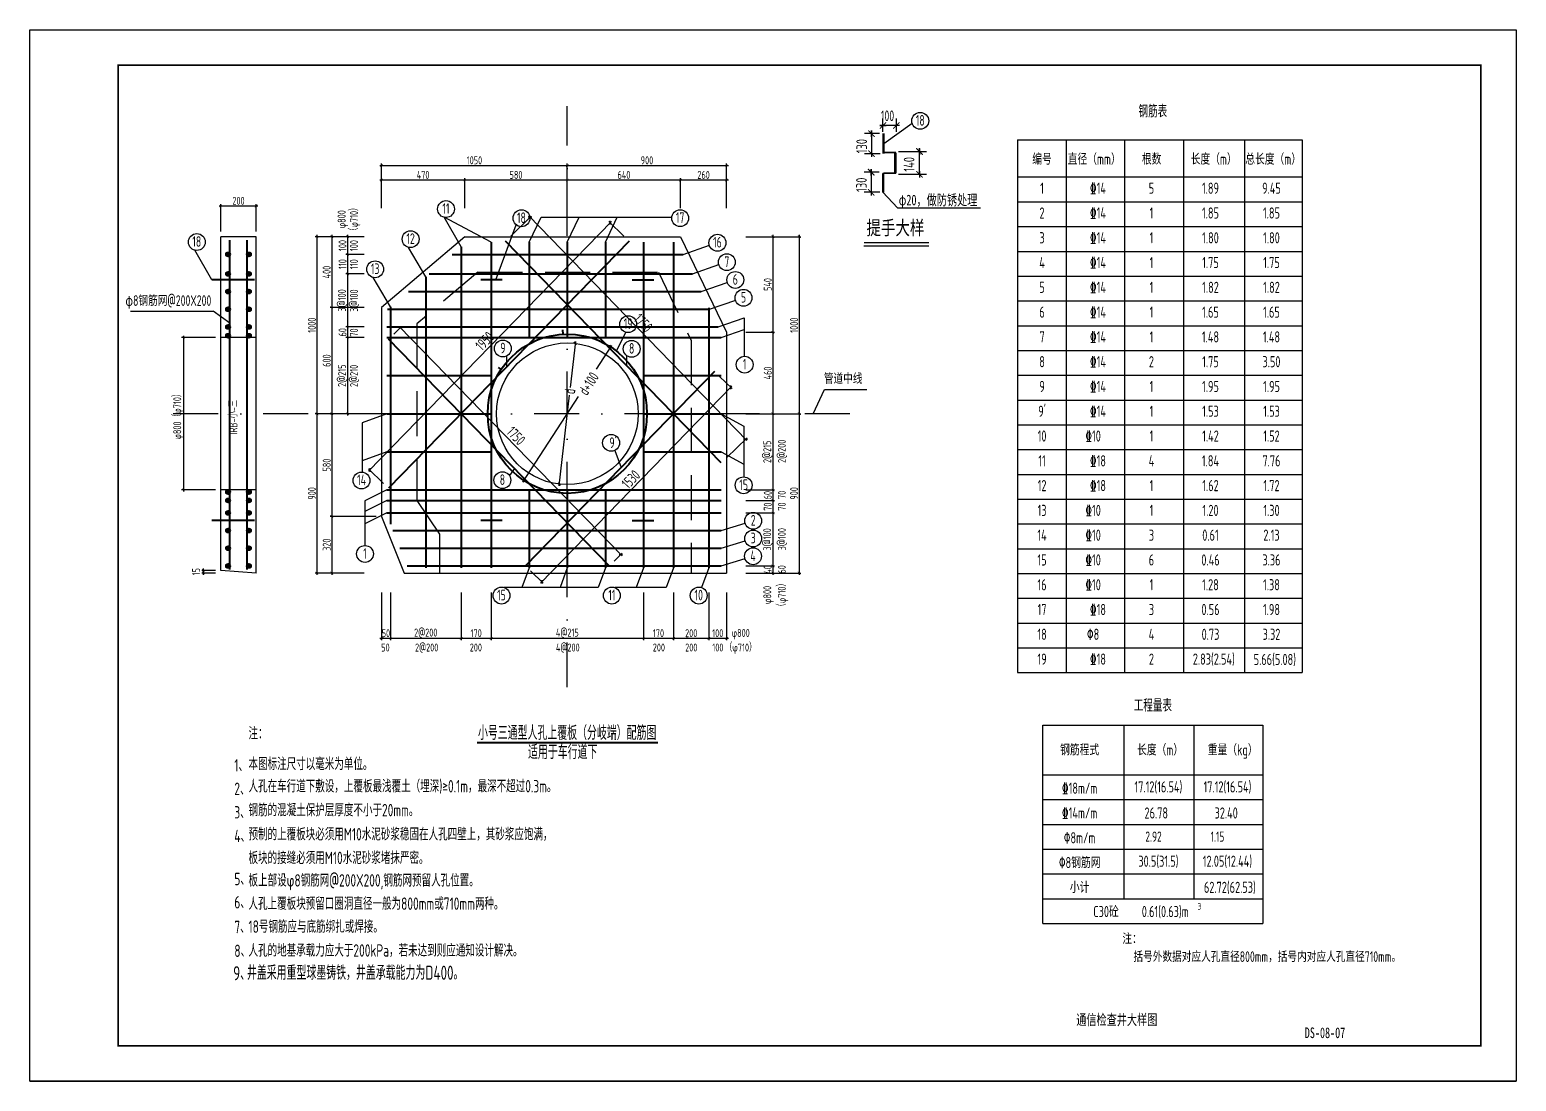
# Model space of a CAD drawing. Extents: x -62 to 831, y 1097 to 1691.
# Drawn here: x 410.6 to 830.6, y 1394 to 1691 of the extents above; entities that cross this region are included whole.
import ezdxf
from ezdxf.enums import TextEntityAlignment as Align

# ---------------------------------------------------------------- set-up
doc = ezdxf.new("R2010")
doc.units = 0
doc.linetypes.add('DASHDOT', pattern=[25.4, 12.7, -6.35, 0, -6.35])
doc.linetypes.add('DASHED', pattern=[19.05, 12.7, -6.35])
doc.layers.get('0').update_dxf_attribs({"linetype": 'CONTINUOUS'})
doc.layers.get('DEFPOINTS').update_dxf_attribs({"linetype": 'CONTINUOUS'})
for name, color, linetype in [('TK', 7, 'CONTINUOUS'), ('尺寸标注', 3, 'CONTINUOUS'), ('文字', 3, 'CONTINUOUS'), ('标注', 6, 'CONTINUOUS'), ('标注引线', 3, 'CONTINUOUS'), ('表格', 3, 'CONTINUOUS'), ('轮廓线', 1, 'CONTINUOUS')]:
    doc.layers.add(name, color=color, linetype=linetype)
doc.layers.add('钢筋', color=5, linetype='CONTINUOUS', lineweight=40)
doc.styles.add('HZTXT', font='仿宋_GB2312_0.ttf', dxfattribs={"width": 0.75, "height": 3})
doc.styles.add('JT-TK', font='simfang.ttf', dxfattribs={"width": 0.7, "height": 3})
doc.styles.get("Standard").update_dxf_attribs({"font": 'tssdeng.shx', "width": 0.7, "bigfont": 'tssdchn.shx'})
doc.dimstyles.get("Standard").update_dxf_attribs({"dimscale": 0, "dimtxt": 4.5, "dimasz": 1.5, "dimexe": 1, "dimexo": 3, "dimtad": 1, "dimdec": 4, "dimlfac": 10, "dimdsep": 46, "dimlunit": 6, "dimtxsty": 'HZTXT', "dimblk1": 'ARCHTICK', "dimblk2": 'ARCHTICK', "dimsah": 1, "dimcen": 2.5, "dimdle": 1, "dimadec": 0, "dimazin": 0, "dimtfac": 1, "dimtdec": 4, "dimtmove": 2, "dimatfit": 3, "dimldrblk": 'ARCHTICK', "dimfxl": 1, "dimtolj": 1, "dimtzin": 0, "dimarcsym": 0})

# ---------------------------------------------------------------- blocks, each defined once
blk = doc.blocks.new('_ARCHTICK')
at = {"color": 0, "linetype": 'ByBlock', "const_width": 0.15}
blk.add_lwpolyline([(-0.5, -0.5), (0.5, 0.5)], dxfattribs=at)
blk = doc.blocks.new('_Oblique')
at = {"color": 0, "linetype": 'ByBlock', "lineweight": -2}
blk.add_line((-0.5, -0.5), (0.5, 0.5), dxfattribs=at)
blk = doc.blocks.new('*D7')
at = {"layer": 'DEFPOINTS', "color": 0, "transparency": 16777216}
for p in [(545.04, 1631.28), (612.88, 1575.33), (605.98, 1568.62)]:
    blk.add_point(p, dxfattribs=at)
at = {"layer": '尺寸标注', "color": 0, "lineweight": -2, "transparency": 16777216}
for p, q in [((546.47, 1632.67), (552.3, 1638.34)), ((551.59, 1638.35), (613.23, 1574.97)), ((607.41, 1570.01), (613.24, 1575.68))]:
    blk.add_line(p, q, dxfattribs=at)
at = {"layer": '尺寸标注', "color": 0, "lineweight": -2, "transparency": 16777216, "xscale": 0.7, "yscale": 0.7, "zscale": 0.7}
for p, rotation in [((551.94, 1637.99), 134.2001715331972), ((612.88, 1575.33), 314.2001715331972)]:
    blk.add_blockref('_Oblique', p, dxfattribs=dict(at, rotation=rotation))
at = {"layer": '尺寸标注', "color": 0, "transparency": 16777216, "insert": (583.93, 1608.14), "char_height": 3, "attachment_point": 5, "rotation": 314.2002}
blk.add_mtext('\\A1;1750', dxfattribs=at)
blk = doc.blocks.new('*D8')
at = {"layer": 'DEFPOINTS', "color": 0, "transparency": 16777216}
for p in [(579.91, 1631.28), (506.67, 1566.59), (511.98, 1561.43)]:
    blk.add_point(p, dxfattribs=at)
at = {"layer": '尺寸标注', "color": 0, "lineweight": -2, "transparency": 16777216}
for p, q in [((574.95, 1636.8), (506.32, 1566.23)), ((578.48, 1632.67), (574.24, 1636.79)), ((510.55, 1562.82), (506.31, 1566.94))]:
    blk.add_line(p, q, dxfattribs=at)
at = {"layer": '尺寸标注', "color": 0, "lineweight": -2, "transparency": 16777216, "xscale": 0.7, "yscale": 0.7, "zscale": 0.7}
for p, rotation in [((574.6, 1636.44), 45.7998284668028), ((506.67, 1566.59), 225.7998284668028)]:
    blk.add_blockref('_Oblique', p, dxfattribs=dict(at, rotation=rotation))
at = {"layer": '尺寸标注', "color": 0, "transparency": 16777216, "insert": (539.11, 1603), "char_height": 3, "attachment_point": 5, "rotation": 45.7998}
blk.add_mtext('\\A1;1950', dxfattribs=at)
blk = doc.blocks.new('*D9')
at = {"layer": 'DEFPOINTS', "color": 0, "transparency": 16777216}
for p in [(511.98, 1603.57), (577.61, 1542.73), (574.29, 1539.5)]:
    blk.add_point(p, dxfattribs=at)
at = {"layer": '尺寸标注', "color": 0, "lineweight": -2, "transparency": 16777216}
for p, q in [((513.42, 1604.97), (515.66, 1607.15)), ((514.95, 1607.16), (577.96, 1542.37)), ((575.73, 1540.89), (577.97, 1543.07))]:
    blk.add_line(p, q, dxfattribs=at)
at = {"layer": '尺寸标注', "color": 0, "lineweight": -2, "transparency": 16777216, "xscale": 0.7, "yscale": 0.7, "zscale": 0.7}
for p, rotation in [((515.3, 1606.8), 134.2001715331971), ((577.61, 1542.73), 314.2001715331971)]:
    blk.add_blockref('_Oblique', p, dxfattribs=dict(at, rotation=rotation))
at = {"layer": '尺寸标注', "color": 0, "transparency": 16777216, "insert": (547.98, 1576.24), "char_height": 3, "attachment_point": 5, "rotation": 314.2002}
blk.add_mtext('\\A1;1750', dxfattribs=at)
blk = doc.blocks.new('*D10')
at = {"layer": 'DEFPOINTS', "color": 0, "transparency": 16777216}
for p in [(604.05, 1594.4), (608.65, 1589.93), (550.66, 1539.5)]:
    blk.add_point(p, dxfattribs=at)
at = {"layer": '尺寸标注', "color": 0, "lineweight": -2, "transparency": 16777216}
for p, q in [((605.49, 1593.01), (609.01, 1589.58)), ((554.91, 1534.67), (609, 1590.29)), ((552.09, 1538.1), (555.62, 1534.68))]:
    blk.add_line(p, q, dxfattribs=at)
at = {"layer": '尺寸标注', "color": 0, "lineweight": -2, "transparency": 16777216, "xscale": 0.7, "yscale": 0.7, "zscale": 0.7}
for p, rotation in [((608.65, 1589.93), 45.79982846680254), ((555.26, 1535.03), 225.7998284668025)]:
    blk.add_blockref('_Oblique', p, dxfattribs=dict(at, rotation=rotation))
at = {"layer": '尺寸标注', "color": 0, "transparency": 16777216, "insert": (580.43, 1563.96), "char_height": 3, "attachment_point": 5, "rotation": 45.7998}
blk.add_mtext('\\A1;1530', dxfattribs=at)
blk = doc.blocks.new('*D11')
at = {"layer": 'DEFPOINTS', "color": 0, "transparency": 16777216}
for p in [(564.72, 1602.37), (560.23, 1562.62)]:
    blk.add_point(p, dxfattribs=at)
at = {"layer": '尺寸标注', "color": 0, "lineweight": -2, "transparency": 16777216}
for p, q in [((564.77, 1602.87), (563.32, 1589.94)), ((565.03, 1601.99), (564.41, 1602.76)), ((560.18, 1562.13), (563.07, 1587.74)), ((560.54, 1562.24), (559.93, 1563.01))]:
    blk.add_line(p, q, dxfattribs=at)
at = {"layer": '尺寸标注', "color": 0, "transparency": 16777216, "insert": (563.19, 1588.84), "char_height": 3, "attachment_point": 5, "rotation": 83.5625}
blk.add_mtext('\\A1;d', dxfattribs=at)
blk = doc.blocks.new('*D13')
at = {"layer": 'DEFPOINTS', "color": 0, "transparency": 16777216}
for p in [(574.73, 1601.37), (550.23, 1563.63)]:
    blk.add_point(p, dxfattribs=at)
at = {"layer": '尺寸标注', "color": 0, "lineweight": -2, "transparency": 16777216}
for p, q in [((575, 1601.79), (570.67, 1595.12)), ((574.83, 1600.89), (574.62, 1601.85)), ((549.95, 1563.21), (565.63, 1587.36)), ((550.33, 1563.14), (550.12, 1564.11))]:
    blk.add_line(p, q, dxfattribs=at)
at = {"layer": '尺寸标注', "color": 0, "transparency": 16777216, "insert": (568.52, 1591), "char_height": 3, "attachment_point": 5, "rotation": 57.0089}
blk.add_mtext('\\A1;d+100', dxfattribs=at)
blk = doc.blocks.new('_DIMX')
blk.add_line((-150, 0), (150, 0))
at = {"const_width": 50}
blk.add_lwpolyline([(-150.36, -150.36), (150.36, 150.36)], dxfattribs=at)

msp = doc.modelspace()

# ---------------------------------------------------------------- hatches: boundary and pattern name
at = {"layer": '钢筋'}
h = msp.add_hatch(color=256, dxfattribs=at)
edge = h.paths.add_edge_path()
edge.add_arc((466.622, 1627.499), 0.563, 0, 360)
h = msp.add_hatch(color=256, dxfattribs=at)
edge = h.paths.add_edge_path()
edge.add_arc((472.519, 1627.499), 0.563, 0, 360)
h = msp.add_hatch(color=256, dxfattribs=at)
edge = h.paths.add_edge_path()
edge.add_arc((466.622, 1621.999), 0.563, 0, 360)
h = msp.add_hatch(color=256, dxfattribs=at)
edge = h.paths.add_edge_path()
edge.add_arc((472.519, 1621.999), 0.563, 0, 360)
h = msp.add_hatch(color=256, dxfattribs=at)
edge = h.paths.add_edge_path()
edge.add_arc((466.622, 1616.999), 0.563, 0, 360)
h = msp.add_hatch(color=256, dxfattribs=at)
edge = h.paths.add_edge_path()
edge.add_arc((472.519, 1616.999), 0.563, 0, 360)
h = msp.add_hatch(color=256, dxfattribs=at)
edge = h.paths.add_edge_path()
edge.add_arc((466.622, 1611.999), 0.563, 0, 360)
h = msp.add_hatch(color=256, dxfattribs=at)
edge = h.paths.add_edge_path()
edge.add_arc((472.519, 1611.999), 0.563, 0, 360)
h = msp.add_hatch(color=256, dxfattribs=at)
edge = h.paths.add_edge_path()
edge.add_arc((466.622, 1606.999), 0.563, 0, 360)
h = msp.add_hatch(color=256, dxfattribs=at)
edge = h.paths.add_edge_path()
edge.add_arc((466.622, 1604.539), 0.563, 0, 360)
h = msp.add_hatch(color=256, dxfattribs=at)
edge = h.paths.add_edge_path()
edge.add_arc((472.519, 1606.999), 0.563, 0, 360)
h = msp.add_hatch(color=256, dxfattribs=at)
edge = h.paths.add_edge_path()
edge.add_arc((472.519, 1604.539), 0.563, 0, 360)
h = msp.add_hatch(color=256, dxfattribs=at)
edge = h.paths.add_edge_path()
edge.add_arc((466.622, 1560.377), 0.563, 0, 360)
h = msp.add_hatch(color=256, dxfattribs=at)
edge = h.paths.add_edge_path()
edge.add_arc((466.622, 1557.999), 0.563, 0, 360)
h = msp.add_hatch(color=256, dxfattribs=at)
edge = h.paths.add_edge_path()
edge.add_arc((472.519, 1560.377), 0.563, 0, 360)
h = msp.add_hatch(color=256, dxfattribs=at)
edge = h.paths.add_edge_path()
edge.add_arc((472.519, 1557.999), 0.563, 0, 360)
h = msp.add_hatch(color=256, dxfattribs=at)
edge = h.paths.add_edge_path()
edge.add_arc((466.622, 1554.499), 0.563, 0, 360)
h = msp.add_hatch(color=256, dxfattribs=at)
edge = h.paths.add_edge_path()
edge.add_arc((472.519, 1554.499), 0.563, 0, 360)
h = msp.add_hatch(color=256, dxfattribs=at)
edge = h.paths.add_edge_path()
edge.add_arc((466.622, 1549.499), 0.563, 0, 360)
h = msp.add_hatch(color=256, dxfattribs=at)
edge = h.paths.add_edge_path()
edge.add_arc((472.519, 1549.499), 0.563, 0, 360)
h = msp.add_hatch(color=256, dxfattribs=at)
edge = h.paths.add_edge_path()
edge.add_arc((466.622, 1544.499), 0.563, 0, 360)
h = msp.add_hatch(color=256, dxfattribs=at)
edge = h.paths.add_edge_path()
edge.add_arc((472.519, 1544.499), 0.563, 0, 360)
h = msp.add_hatch(color=256, dxfattribs=at)
edge = h.paths.add_edge_path()
edge.add_arc((466.622, 1539.499), 0.563, 0, 360)
h = msp.add_hatch(color=256, dxfattribs=at)
edge = h.paths.add_edge_path()
edge.add_arc((472.519, 1539.499), 0.563, 0, 360)

# ---------------------------------------------------------------- linework, layer by layer
at = {"linetype": 'DASHDOT'}
for p, q in [((562.477, 1505.226), (562.477, 1669.366)), ((642.284, 1582.499), (449.862, 1582.499))]:
    msp.add_line(p, q, dxfattribs=at)
at = {"color": 0, "linetype": 'ByBlock'}
for p, q in [((454.003, 1604.499), (454.003, 1560.499)), ((463.071, 1603.999), (453.503, 1603.999)), ((463.071, 1560.999), (453.503, 1560.999))]:
    msp.add_line(p, q, dxfattribs=at)
at = {"layer": 'DEFPOINTS', "color": 0, "linetype": 'ByBlock'}
for p in [(464.571, 1603.999), (454.003, 1560.999), (464.571, 1560.999)]:
    msp.add_point(p, dxfattribs=at)
at = {"layer": 'TK', "linetype": 'Continuous'}
for p, q in [((410.585, 1690.953), (830.585, 1690.953)), ((410.585, 1393.953), (410.585, 1690.953)), ((830.585, 1690.953), (830.585, 1393.953)), ((830.585, 1393.953), (410.585, 1393.953)), ((410.585, 1393.953), (830.585, 1393.953))]:
    msp.add_line(p, q, dxfattribs=at)
at = {"layer": 'TK', "linetype": 'Continuous', "const_width": 0.5}
msp.add_lwpolyline([(435.585, 1403.953), (435.585, 1680.953), (820.585, 1680.953), (820.585, 1403.953), (435.585, 1403.953)], dxfattribs=at)
at = {"layer": '尺寸标注'}
for p, q in [((650.758, 1663.901), (652.558, 1663.901)), ((651.658, 1662.147), (651.658, 1665.901)), ((655.445, 1663.901), (651.658, 1663.901)), ((656.345, 1663.901), (654.545, 1663.901)), ((655.445, 1662.147), (655.445, 1665.901)), ((650.657, 1661.617), (646.392, 1661.617)), ((648.392, 1660.717), (648.392, 1662.517)), ((648.392, 1661.611), (648.392, 1655.951)), ((650.858, 1655.945), (646.392, 1655.945)), ((648.392, 1656.845), (648.392, 1655.045)), ((656.049, 1656.562), (663.965, 1656.562)), ((661.965, 1655.662), (661.965, 1657.462)), ((661.965, 1650.135), (661.965, 1656.556)), ((509.477, 1652.638), (562.977, 1652.638)), ((509.977, 1640.589), (509.977, 1653.138)), ((561.977, 1652.638), (607.977, 1652.638)), ((562.477, 1640.589), (562.477, 1653.138)), ((562.477, 1640.589), (562.477, 1653.138)), ((607.477, 1640.589), (607.477, 1653.138)), ((650.579, 1650.716), (646.315, 1650.716)), ((648.315, 1649.816), (648.315, 1651.616)), ((648.315, 1650.71), (648.315, 1645.05)), ((661.965, 1651.029), (661.965, 1649.229)), ((509.477, 1648.521), (533.977, 1648.521)), ((509.977, 1640.589), (509.977, 1649.021)), ((532.977, 1648.521), (562.977, 1648.521)), ((533.477, 1640.589), (533.477, 1649.021)), ((561.977, 1648.521), (594.977, 1648.521)), ((562.477, 1640.589), (562.477, 1649.021)), ((593.977, 1648.521), (607.977, 1648.521)), ((594.477, 1640.589), (594.477, 1649.021)), ((607.477, 1640.589), (607.477, 1649.021)), ((656.049, 1650.129), (663.965, 1650.129)), ((650.781, 1645.044), (646.315, 1645.044)), ((648.315, 1645.944), (648.315, 1644.144)), ((464.071, 1641.194), (475.071, 1641.194)), ((464.571, 1633.999), (464.571, 1641.694)), ((474.571, 1633.999), (474.571, 1641.694)), ((505.063, 1632.499), (491.248, 1632.499)), ((491.748, 1632.999), (491.748, 1581.999)), ((505.063, 1632.499), (495.428, 1632.499)), ((495.928, 1632.999), (495.928, 1611.999)), ((505.063, 1632.499), (499.897, 1632.499)), ((500.397, 1632.999), (500.397, 1626.999)), ((612.87, 1632.499), (621.045, 1632.499)), ((612.87, 1632.499), (628.474, 1632.499)), ((620.545, 1632.999), (620.545, 1604.999)), ((627.974, 1632.999), (627.974, 1581.999)), ((505.063, 1627.499), (499.897, 1627.499)), ((500.397, 1627.999), (500.397, 1621.499)), ((505.063, 1621.999), (499.897, 1621.999)), ((500.397, 1622.499), (500.397, 1606.499)), ((495.928, 1612.999), (495.928, 1581.999)), ((505.063, 1612.499), (495.428, 1612.499)), ((505.063, 1606.999), (499.897, 1606.999)), ((500.397, 1607.499), (500.397, 1603.499)), ((500.397, 1604.499), (500.397, 1581.999)), ((612.87, 1605.499), (621.045, 1605.499)), ((620.545, 1605.999), (620.545, 1581.999)), ((505.063, 1603.999), (499.897, 1603.999)), ((505.063, 1582.499), (491.248, 1582.499)), ((505.063, 1582.499), (491.248, 1582.499)), ((491.748, 1582.999), (491.748, 1536.999)), ((505.063, 1582.499), (495.428, 1582.499)), ((505.063, 1582.499), (495.428, 1582.499)), ((495.928, 1582.999), (495.928, 1552.999)), ((505.063, 1582.499), (499.897, 1582.499)), ((612.87, 1582.499), (628.474, 1582.499)), ((612.87, 1582.499), (621.045, 1582.499)), ((612.87, 1582.499), (621.045, 1582.499)), ((612.87, 1582.499), (628.474, 1582.499)), ((620.545, 1582.999), (620.545, 1560.499)), ((627.974, 1582.999), (627.974, 1536.999)), ((612.87, 1560.999), (621.045, 1560.999)), ((620.545, 1561.499), (620.545, 1557.499)), ((620.545, 1558.499), (620.545, 1553.999)), ((612.87, 1557.999), (621.045, 1557.999)), ((612.87, 1554.499), (621.045, 1554.499)), ((620.545, 1554.999), (620.545, 1538.999)), ((508.477, 1553.499), (495.428, 1553.499)), ((495.928, 1553.999), (495.928, 1536.999)), ((463.071, 1538.249), (459.181, 1538.249)), ((463.071, 1537.499), (459.181, 1537.499)), ((459.681, 1536.999), (459.681, 1538.749)), ((505.063, 1537.499), (491.248, 1537.499)), ((505.063, 1537.499), (495.428, 1537.499)), ((612.87, 1539.499), (621.045, 1539.499)), ((612.87, 1539.499), (621.045, 1539.499)), ((612.87, 1537.499), (621.045, 1537.499)), ((614.37, 1537.499), (628.474, 1537.499)), ((620.545, 1539.999), (620.545, 1536.999)), ((509.977, 1532.031), (509.977, 1518.571)), ((512.477, 1532.031), (512.477, 1518.571)), ((532.477, 1532.031), (532.477, 1518.571)), ((540.977, 1532.031), (540.977, 1518.571)), ((583.977, 1532.031), (583.977, 1518.571)), ((592.477, 1532.031), (592.477, 1518.571)), ((602.477, 1532.031), (602.477, 1518.571)), ((602.477, 1532.031), (602.477, 1518.571)), ((607.477, 1532.031), (607.477, 1518.571)), ((509.477, 1519.071), (512.977, 1519.071)), ((511.977, 1519.071), (532.977, 1519.071)), ((531.977, 1519.071), (541.477, 1519.071)), ((540.477, 1519.071), (584.477, 1519.071)), ((583.477, 1519.071), (592.977, 1519.071)), ((591.977, 1519.071), (602.977, 1519.071)), ((601.977, 1519.071), (607.977, 1519.071))]:
    msp.add_line(p, q, dxfattribs=at)
at = {"layer": '尺寸标注', "const_width": 0.5}
msp.add_lwpolyline([(536.969, 1489.579), (588.102, 1489.579)], dxfattribs=at)
at = {"layer": '标注'}
for p, q in [((651.944, 1658.808), (659.907, 1664.538)), ((551.727, 1630.999), (555.052, 1638.035)), ((555.052, 1638.035), (591.965, 1638.035)), ((562.477, 1630.999), (565.802, 1638.035)), ((573.227, 1630.999), (576.552, 1638.035)), ((532.477, 1629.678), (527.643, 1638)), ((540.977, 1630.999), (527.643, 1638)), ((542.265, 1620.357), (548.029, 1635.845)), ((595.219, 1627.499), (602.602, 1630.107)), ((462.071, 1620.357), (457.237, 1628.679)), ((522.477, 1621.167), (517.643, 1629.489)), ((597.867, 1621.999), (605.25, 1624.607)), ((512.477, 1612.657), (507.643, 1620.979)), ((600.275, 1616.999), (607.657, 1619.607)), ((602.682, 1611.999), (610.065, 1614.607)), ((439.056, 1611.458), (462.412, 1611.458)), ((467.163, 1608.04), (462.412, 1611.458)), ((605.089, 1606.999), (612.472, 1609.607)), ((612.472, 1609.607), (612.472, 1598.855)), ((576.358, 1600.206), (579.049, 1605.501)), ((605.977, 1603.999), (612.472, 1606.293)), ((545.284, 1598.76), (545.284, 1595.669)), ((579.212, 1598.922), (579.212, 1596.139)), ((631.972, 1582.499), (635.09, 1589.37)), ((635.09, 1589.37), (647.059, 1589.37)), ((511.477, 1582.499), (504.506, 1579.901)), ((504.506, 1579.901), (504.506, 1566.154)), ((605.977, 1582.499), (612.38, 1578.992)), ((612.38, 1578.992), (612.38, 1564.673)), ((511.477, 1571.749), (504.506, 1569.151)), ((575.857, 1572.105), (577.659, 1567.262)), ((605.977, 1571.749), (612.38, 1568.242)), ((547.545, 1567.003), (546.134, 1565.008)), ((511.477, 1560.999), (505.249, 1557.852)), ((511.477, 1557.999), (505.249, 1554.852)), ((505.249, 1557.852), (505.249, 1545.342)), ((511.477, 1554.499), (505.249, 1551.352)), ((605.977, 1549.499), (612.715, 1551.581)), ((605.977, 1544.499), (612.715, 1546.581)), ((605.977, 1539.499), (612.715, 1541.581)), ((551.727, 1538.999), (549.661, 1533.368)), ((562.477, 1538.999), (560.411, 1533.368)), ((573.227, 1538.999), (571.161, 1533.368)), ((583.977, 1538.999), (581.911, 1533.368)), ((592.477, 1538.999), (590.411, 1533.368)), ((602.477, 1538.999), (600.411, 1533.368)), ((571.161, 1533.368), (544.677, 1533.368)), ((590.411, 1533.368), (575.87, 1533.368))]:
    msp.add_line(p, q, dxfattribs=at)
for centre in [(662.188, 1665.216), (528.193, 1640.316), (549.509, 1637.71), (594.345, 1637.746), (518.193, 1631.805), (457.787, 1630.994), (604.883, 1630.787), (508.193, 1623.294), (607.531, 1625.287), (609.938, 1620.287), (612.245, 1615.251), (579.645, 1607.805), (544.267, 1600.912), (580.652, 1600.816), (612.581, 1596.354), (574.84, 1574.257), (504.329, 1563.654), (544.126, 1563.73), (612.285, 1562.288), (614.998, 1552.255), (614.998, 1547.255), (505.314, 1542.89), (614.947, 1542.24), (543.867, 1531.13), (575.059, 1531.13), (599.601, 1531.13)]:
    msp.add_circle(centre, 2.38, dxfattribs=at)
at = {"layer": '标注引线'}
for p, q in [((655.765, 1640.646), (651.644, 1645.038)), ((655.765, 1640.646), (679.182, 1640.646)), ((664.649, 1629.837), (646.264, 1629.837))]:
    msp.add_line(p, q, dxfattribs=at)
at = {"layer": '标注引线', "const_width": 0.4}
msp.add_lwpolyline([(664.649, 1630.837), (646.264, 1630.837)], dxfattribs=at)
at = {"layer": '表格'}
for p, q in [((689.644, 1659.864), (770.098, 1659.864)), ((689.644, 1659.864), (689.644, 1509.364)), ((703.391, 1659.864), (703.391, 1509.364)), ((719.88, 1659.864), (719.88, 1509.364)), ((736.559, 1659.864), (736.559, 1509.364)), ((753.793, 1659.864), (753.793, 1509.364)), ((770.098, 1659.864), (770.098, 1509.364)), ((689.644, 1649.364), (770.098, 1649.364)), ((689.644, 1642.364), (770.098, 1642.364)), ((689.644, 1635.364), (770.098, 1635.364)), ((689.644, 1628.364), (770.098, 1628.364)), ((689.644, 1621.364), (770.098, 1621.364)), ((689.644, 1614.364), (770.098, 1614.364)), ((689.644, 1607.364), (770.098, 1607.364)), ((689.644, 1600.364), (770.098, 1600.364)), ((689.644, 1593.364), (770.098, 1593.364)), ((689.644, 1586.364), (770.098, 1586.364)), ((689.644, 1579.364), (770.098, 1579.364)), ((689.644, 1572.364), (770.098, 1572.364)), ((689.644, 1565.364), (770.098, 1565.364)), ((689.644, 1558.364), (770.098, 1558.364)), ((689.644, 1551.364), (770.098, 1551.364)), ((689.644, 1544.364), (770.098, 1544.364)), ((689.644, 1537.364), (770.098, 1537.364)), ((689.644, 1530.364), (770.098, 1530.364)), ((689.644, 1523.364), (770.098, 1523.364)), ((689.644, 1516.364), (770.098, 1516.364)), ((689.644, 1509.364), (770.098, 1509.364)), ((696.865, 1494.512), (759.019, 1494.512)), ((696.865, 1438.512), (696.865, 1494.512)), ((719.752, 1494.512), (719.752, 1445.512)), ((739.51, 1494.512), (739.51, 1445.512)), ((759.019, 1494.512), (759.019, 1438.512)), ((696.865, 1480.512), (759.019, 1480.512)), ((696.865, 1473.512), (759.019, 1473.512)), ((696.865, 1466.512), (759.019, 1466.512)), ((696.865, 1459.512), (759.019, 1459.512)), ((696.865, 1452.512), (759.019, 1452.512)), ((696.865, 1445.512), (759.019, 1445.512)), ((696.865, 1438.512), (759.019, 1438.512))]:
    msp.add_line(p, q, dxfattribs=at)
at = {"layer": '轮廓线'}
for p, q in [((474.571, 1632.499), (464.571, 1632.499)), ((464.571, 1538.249), (464.571, 1632.499)), ((474.571, 1537.499), (474.571, 1632.499)), ((533.477, 1632.499), (509.977, 1612.499)), ((533.477, 1632.499), (594.477, 1632.499)), ((594.477, 1632.499), (607.477, 1605.499)), ((509.977, 1612.499), (509.977, 1553.499)), ((607.477, 1605.499), (607.477, 1537.499)), ((474.571, 1603.999), (464.571, 1603.999)), ((474.571, 1560.999), (464.571, 1560.999)), ((509.977, 1553.499), (516.377, 1537.499)), ((474.571, 1537.499), (464.571, 1538.249)), ((516.377, 1537.499), (607.477, 1537.499))]:
    msp.add_line(p, q, dxfattribs=at)
at = {"layer": '轮廓线', "linetype": 'DASHED'}
for p, q in [((537.156, 1622.499), (519.977, 1607.878)), ((537.156, 1622.499), (588.193, 1622.499)), ((588.193, 1622.499), (597.477, 1603.217)), ((519.977, 1607.878), (519.977, 1557.999)), ((597.477, 1603.217), (597.477, 1537.499)), ((519.977, 1557.999), (526.377, 1548.499)), ((526.377, 1548.499), (526.377, 1537.499))]:
    msp.add_line(p, q, dxfattribs=at)
at = {"layer": '轮廓线'}
msp.add_circle((562.477, 1582.499), 20, dxfattribs=at)
at = {"layer": '钢筋'}
for p, q in [((467.163, 1538.499), (467.163, 1631.499)), ((471.978, 1538.499), (471.978, 1631.499)), ((579.912, 1631.278), (511.983, 1561.425)), ((532.477, 1629.678), (532.477, 1538.999)), ((540.977, 1630.999), (540.977, 1538.999)), ((605.977, 1568.617), (545.041, 1631.278)), ((551.727, 1630.999), (551.727, 1603.999)), ((562.477, 1630.999), (562.477, 1603.999)), ((573.227, 1630.999), (573.227, 1603.999)), ((583.977, 1630.999), (583.977, 1538.999)), ((592.477, 1630.999), (592.477, 1538.999)), ((529.916, 1627.499), (595.219, 1627.499)), ((523.453, 1621.999), (597.867, 1621.999)), ((474.071, 1620.357), (462.071, 1620.357)), ((522.477, 1621.167), (522.477, 1538.999)), ((544.111, 1620.357), (538.044, 1620.357)), ((580.842, 1620.357), (586.909, 1620.357)), ((517.578, 1616.999), (600.275, 1616.999)), ((511.703, 1611.999), (602.682, 1611.999)), ((512.477, 1612.657), (512.477, 1551.288)), ((602.477, 1612.426), (602.477, 1538.999)), ((511.477, 1606.999), (605.089, 1606.999)), ((561.138, 1606.153), (561.205, 1604.963)), ((511.477, 1603.999), (605.977, 1603.999)), ((574.292, 1539.499), (511.983, 1603.572)), ((511.477, 1593.249), (540.977, 1593.249)), ((542.946, 1595.582), (543.783, 1595.021)), ((604.054, 1594.405), (550.661, 1539.499)), ((583.977, 1593.249), (605.977, 1593.249)), ((511.477, 1582.499), (540.977, 1582.499)), ((583.977, 1582.499), (605.977, 1582.499)), ((511.477, 1571.749), (540.977, 1571.749)), ((583.977, 1571.749), (605.977, 1571.749)), ((511.477, 1560.999), (605.977, 1560.999)), ((551.727, 1560.999), (551.727, 1538.999)), ((562.477, 1560.999), (562.477, 1538.999)), ((573.227, 1560.999), (573.227, 1538.999)), ((511.477, 1557.999), (605.977, 1557.999)), ((511.477, 1554.499), (605.977, 1554.499)), ((474.071, 1552.378), (462.071, 1552.378)), ((544.111, 1552.378), (538.044, 1552.378)), ((580.842, 1552.378), (586.909, 1552.378)), ((513.192, 1549.499), (605.977, 1549.499)), ((515.192, 1544.499), (605.977, 1544.499)), ((517.192, 1539.499), (605.977, 1539.499))]:
    msp.add_line(p, q, dxfattribs=at)
at = {"layer": '钢筋', "const_width": 0.4}
for points in [[(651.644, 1655.945), (651.644, 1661.648)], [(651.944, 1655.956), (651.944, 1661.66)], [(655.006, 1656.264), (651.644, 1656.264)], [(655.306, 1656.276), (651.944, 1656.276)], [(655.006, 1650.423), (655.006, 1656.264)], [(655.306, 1650.435), (655.306, 1656.276)], [(651.566, 1645.044), (651.566, 1650.423)], [(651.566, 1650.423), (655.006, 1650.423)], [(651.866, 1645.03), (651.866, 1650.435)], [(651.866, 1650.435), (655.306, 1650.435)]]:
    msp.add_lwpolyline(points, dxfattribs=at)
at = {"layer": '钢筋'}
for centre, radius in [((466.622, 1627.499), 0.563), ((472.519, 1627.499), 0.563), ((466.622, 1621.999), 0.563), ((472.519, 1621.999), 0.563), ((466.622, 1616.999), 0.563), ((472.519, 1616.999), 0.563), ((466.622, 1611.999), 0.563), ((472.519, 1611.999), 0.563), ((466.622, 1606.999), 0.563), ((466.622, 1604.539), 0.563), ((472.519, 1606.999), 0.563), ((472.519, 1604.539), 0.563), ((562.477, 1582.499), 22.5), ((466.622, 1560.377), 0.563), ((466.622, 1557.999), 0.563), ((472.519, 1560.377), 0.563), ((472.519, 1557.999), 0.563), ((466.622, 1554.499), 0.563), ((472.519, 1554.499), 0.563), ((466.622, 1549.499), 0.563), ((472.519, 1549.499), 0.563), ((466.622, 1544.499), 0.563), ((472.519, 1544.499), 0.563), ((466.622, 1539.499), 0.563), ((472.519, 1539.499), 0.563)]:
    msp.add_circle(centre, radius, dxfattribs=at)

# ---------------------------------------------------------------- block references
at = {"color": 0, "linetype": 'ByBlock', "xscale": 0.75, "yscale": 0.75, "zscale": 0.75}
for p, rotation in [((454.003, 1603.999), 90), ((454.003, 1560.999), 270)]:
    msp.add_blockref('_ARCHTICK', p, dxfattribs=dict(at, rotation=rotation))
at = {"layer": '尺寸标注'}
for name, p, xscale, yscale, zscale, rotation in [('_DIMX', (651.658, 1663.901), 0.005999999993946403, 0.005999999993946403, 0.005999999993946403, 180), ('_DIMX', (655.445, 1663.901), 0.005999999993946403, 0.005999999993946403, 0.005999999993946403, 180), ('_DIMX', (648.398, 1661.611), 0.005999999993946403, 0.005999999993946403, 0.005999999993946403, 270), ('_DIMX', (648.398, 1655.945), 0.005999999993946403, 0.005999999993946403, 0.005999999993946403, 270), ('_DIMX', (661.971, 1656.556), 0.005999999993946403, 0.005999999993946403, 0.005999999993946403, 270), ('_ARCHTICK', (509.977, 1652.638), 0.75, 0.75, 0.75, 180), ('_ARCHTICK', (562.477, 1652.638), 0.75, 0.75, 0.75, 180), ('_DIMX', (648.321, 1650.71), 0.005999999993946403, 0.005999999993946403, 0.005999999993946403, 270), ('_DIMX', (661.971, 1650.129), 0.005999999993946403, 0.005999999993946403, 0.005999999993946403, 270), ('_ARCHTICK', (509.977, 1648.521), 0.75, 0.75, 0.75, 180), ('_ARCHTICK', (533.477, 1648.521), 0.75, 0.75, 0.75, 180), ('_ARCHTICK', (562.477, 1648.521), 0.75, 0.75, 0.75, 180), ('_ARCHTICK', (594.477, 1648.521), 0.75, 0.75, 0.75, 180), ('_DIMX', (648.321, 1645.05), 0.005999999993946403, 0.005999999993946403, 0.005999999993946403, 270), ('_ARCHTICK', (464.571, 1641.194), 0.75, 0.75, 0.75, 180), ('_ARCHTICK', (491.748, 1632.499), 0.75, 0.75, 0.75, 90), ('_ARCHTICK', (495.928, 1632.499), 0.75, 0.75, 0.75, 90), ('_ARCHTICK', (500.397, 1632.499), 0.75, 0.75, 0.75, 90), ('_ARCHTICK', (620.545, 1632.499), 0.75, 0.75, 0.75, 90), ('_ARCHTICK', (627.974, 1632.499), 0.75, 0.75, 0.75, 90), ('_ARCHTICK', (500.397, 1627.499), 0.75, 0.75, 0.75, 270), ('_ARCHTICK', (500.397, 1627.499), 0.75, 0.75, 0.75, 90), ('_ARCHTICK', (500.397, 1621.999), 0.75, 0.75, 0.75, 90), ('_ARCHTICK', (500.397, 1621.999), 0.75, 0.75, 0.75, 270), ('_ARCHTICK', (495.928, 1612.499), 0.75, 0.75, 0.75, 270), ('_ARCHTICK', (495.928, 1612.499), 0.75, 0.75, 0.75, 90), ('_ARCHTICK', (500.397, 1606.999), 0.75, 0.75, 0.75, 270), ('_ARCHTICK', (500.397, 1606.999), 0.75, 0.75, 0.75, 90), ('_ARCHTICK', (500.397, 1603.999), 0.75, 0.75, 0.75, 90), ('_ARCHTICK', (500.397, 1603.999), 0.75, 0.75, 0.75, 270), ('_ARCHTICK', (620.545, 1605.499), 0.75, 0.75, 0.75, 270), ('_ARCHTICK', (620.545, 1605.499), 0.75, 0.75, 0.75, 90), ('_ARCHTICK', (491.748, 1582.499), 0.75, 0.75, 0.75, 270), ('_ARCHTICK', (491.748, 1582.499), 0.75, 0.75, 0.75, 90), ('_ARCHTICK', (495.928, 1582.499), 0.75, 0.75, 0.75, 270), ('_ARCHTICK', (495.928, 1582.499), 0.75, 0.75, 0.75, 90), ('_ARCHTICK', (500.397, 1582.499), 0.75, 0.75, 0.75, 270), ('_ARCHTICK', (620.545, 1582.499), 0.75, 0.75, 0.75, 270), ('_ARCHTICK', (620.545, 1582.499), 0.75, 0.75, 0.75, 90), ('_ARCHTICK', (627.974, 1582.499), 0.75, 0.75, 0.75, 270), ('_ARCHTICK', (627.974, 1582.499), 0.75, 0.75, 0.75, 90), ('_ARCHTICK', (620.545, 1560.999), 0.75, 0.75, 0.75, 90), ('_ARCHTICK', (620.545, 1560.999), 0.75, 0.75, 0.75, 270), ('_ARCHTICK', (620.545, 1557.999), 0.75, 0.75, 0.75, 270), ('_ARCHTICK', (620.545, 1557.999), 0.75, 0.75, 0.75, 90), ('_ARCHTICK', (620.545, 1554.499), 0.75, 0.75, 0.75, 90), ('_ARCHTICK', (620.545, 1554.499), 0.75, 0.75, 0.75, 270), ('_ARCHTICK', (495.928, 1553.499), 0.75, 0.75, 0.75, 270), ('_ARCHTICK', (495.928, 1553.499), 0.75, 0.75, 0.75, 90), ('_ARCHTICK', (459.681, 1538.249), 0.75, 0.75, 0.75, 90), ('_ARCHTICK', (459.681, 1537.499), 0.75, 0.75, 0.75, 270), ('_ARCHTICK', (491.748, 1537.499), 0.75, 0.75, 0.75, 270), ('_ARCHTICK', (495.928, 1537.499), 0.75, 0.75, 0.75, 270), ('_ARCHTICK', (620.545, 1539.499), 0.75, 0.75, 0.75, 270), ('_ARCHTICK', (620.545, 1539.499), 0.75, 0.75, 0.75, 90), ('_ARCHTICK', (620.545, 1537.499), 0.75, 0.75, 0.75, 270), ('_ARCHTICK', (627.974, 1537.499), 0.75, 0.75, 0.75, 270), ('_ARCHTICK', (509.977, 1519.071), 0.75, 0.75, 0.75, 180), ('_ARCHTICK', (512.477, 1519.071), 0.75, 0.75, 0.75, 180), ('_ARCHTICK', (532.477, 1519.071), 0.75, 0.75, 0.75, 180), ('_ARCHTICK', (540.977, 1519.071), 0.75, 0.75, 0.75, 180), ('_ARCHTICK', (583.977, 1519.071), 0.75, 0.75, 0.75, 180), ('_ARCHTICK', (592.477, 1519.071), 0.75, 0.75, 0.75, 180), ('_ARCHTICK', (602.477, 1519.071), 0.75, 0.75, 0.75, 180)]:
    msp.add_blockref(name, p, dxfattribs=dict(at, xscale=xscale, yscale=yscale, zscale=zscale, rotation=rotation))
at = {"layer": '尺寸标注', "xscale": 0.75, "yscale": 0.75, "zscale": 0.75}
for p in [(562.477, 1652.638), (607.477, 1652.638), (533.477, 1648.521), (562.477, 1648.521), (594.477, 1648.521), (607.477, 1648.521), (474.571, 1641.194), (512.477, 1519.071), (532.477, 1519.071), (540.977, 1519.071), (583.977, 1519.071), (592.477, 1519.071), (602.477, 1519.071), (607.477, 1519.071)]:
    msp.add_blockref('_ARCHTICK', p, dxfattribs=at)

# ---------------------------------------------------------------- texts
at = {"layer": 'TK', "color": 0, "style": 'JT-TK', "width": 0.7}
for s, p in [('通信检查井大样图', (717.719, 1411.393)), ('DS-08-07', (776.553, 1407.648))]:
    msp.add_text(s, height=3, dxfattribs=at).set_placement(p, align=Align.MIDDLE)
at = {"layer": '尺寸标注', "width": 0.7}
for s, height, p in [('100', 3, (651.075, 1665.151)), ('注：', 3.5, (472.395, 1490.467)), ('小号三通型人孔上覆板（分岐端）配筋图', 4, (537.232, 1490.372)), ('适用于车行道下', 4, (551.372, 1484.933)), ('1、', 3.5, (468.393, 1481.427)), ('本图标注尺寸以毫米为单位。', 3.5, (472.395, 1481.827)), ('人孔在车行道下敷设，上覆板最浅覆土（埋深)≥0.1m，最深不超过0.3m。', 3.5, (472.395, 1475.541)), ('2、', 3.5, (468.393, 1474.8)), ('3、', 3.5, (468.393, 1468.173)), ('钢筋的混凝土保护层厚度不小于20mm。', 3.5, (472.395, 1468.784)), ('预制的上覆板块必须用M10水泥砂浆稳固在人孔四壁上，其砂浆应饱满，', 3.5, (472.395, 1461.971)), ('4、', 3.5, (468.393, 1461.478)), ('板块的接缝必须用M10水泥砂浆堵抹严密。', 3.5, (472.395, 1455.289)), ('5、', 3.5, (468.393, 1449.332)), ('板上部设φ8钢筋网@200X200,钢筋网预留人孔位置。', 3.5, (472.395, 1448.936)), ('6、', 3.5, (468.393, 1442.764)), ('人孔上覆板块预留口圈洞直径一般为800mm或710mm两种。', 3.5, (472.395, 1442.368)), ('7、', 3.5, (468.393, 1435.766)), ('18号钢筋应与底筋绑扎或焊接。', 3.5, (472.395, 1435.871)), ('8、', 3.5, (468.393, 1429.044)), ('人孔的地基承载力应大于200kPa，若未达到则应通知设计解决。', 3.5, (472.395, 1429.149)), ('9、', 4, (468.078, 1422.456)), ('井盖采用重型球墨铸铁，井盖承载能力为D400。', 4, (471.956, 1422.604))]:
    msp.add_text(s, height=height, dxfattribs=at).set_placement(p)
for s, height, p in [('钢筋表', 3.5, (727.914, 1666.175)), ('φ800', 2.25, (611.448, 1519.451)), ('50', 2.25, (511.086, 1515.334)), ('2@200', 2.25, (522.736, 1515.334)), ('200', 2.25, (536.636, 1515.334)), ('4@200', 2.25, (562.603, 1515.334)), ('200', 2.25, (588.348, 1515.334)), ('200', 2.25, (597.493, 1515.334)), ('100', 2.25, (605.017, 1515.334)), ('（φ710）', 2.25, (611.448, 1515.334)), ('工程量表', 3.5, (727.914, 1498.351))]:
    msp.add_text(s, height=height, dxfattribs=at).set_placement(p, align=Align.CENTER)
at = {"layer": '尺寸标注', "width": 0.75}
for s, p in [('130', (647.142, 1656.039)), ('140', (660.537, 1650.855)), ('130', (647.065, 1645.138))]:
    msp.add_text(s, height=3, rotation=90, dxfattribs=at).set_placement(p)
at = {"layer": '尺寸标注', "width": 0.7}
for s, p in [('φ800', (499.84, 1637.414)), ('（φ710）', (503.313, 1637.414)), ('100', (503.313, 1629.981)), ('110', (503.313, 1624.717)), ('3@100', (503.313, 1614.457)), ('70', (503.313, 1605.434)), ('2@210', (503.313, 1593.181)), ('（φ710）', (453.39, 1584.831)), ('IRB-小-三', (469.254, 1581.527)), ('φ800', (453.39, 1577.737)), ('2@200', (624.21, 1571.88)), ('70', (624.21, 1559.581)), ('70', (624.21, 1556.285)), ('3@100', (624.21, 1547.058)), ('60', (624.21, 1538.54)), ('φ800', (620.093, 1531.308)), ('（φ710）', (624.21, 1531.308))]:
    msp.add_text(s, height=2.25, rotation=90, dxfattribs=at).set_placement(p, align=Align.CENTER)
at = {"layer": '尺寸标注', "char_height": 2.25, "attachment_point": 5}
for s, insert in [('\\A1;1050', (536.227, 1654.075)), ('\\A1;900', (584.977, 1654.075)), ('\\A1;470', (521.727, 1649.958)), ('\\A1;580', (547.977, 1649.958)), ('\\A1;640', (578.477, 1649.958)), ('\\A1;260', (600.977, 1649.958)), ('\\A1;200', (469.571, 1642.632)), ('\\A1;50', (511.227, 1520.509)), ('\\A1;2@200', (522.477, 1520.509)), ('\\A1;170', (536.727, 1520.509)), ('\\A1;4@215', (562.477, 1520.509)), ('\\A1;170', (588.227, 1520.509)), ('\\A1;200', (597.477, 1520.509)), ('\\A1;100', (604.977, 1520.509))]:
    msp.add_mtext(s, dxfattribs=dict(at, insert=insert))
at = {"layer": '尺寸标注', "char_height": 2.25, "attachment_point": 5, "rotation": 90}
for s, insert in [('\\A1;100', (498.96, 1629.999)), ('\\A1;110', (498.96, 1624.749)), ('\\A1;400', (494.491, 1622.499)), ('\\A1;3@100', (498.96, 1614.499)), ('\\A1;540', (619.108, 1618.999)), ('\\A1;1000', (490.311, 1607.499)), ('\\A1;1000', (626.537, 1607.499)), ('\\A1;60', (498.96, 1605.499)), ('\\A1;600', (494.491, 1597.499)), ('\\A1;2@215', (498.96, 1593.249)), ('\\A1;460', (619.108, 1593.999)), ('\\A1;2@215', (619.108, 1571.749)), ('\\A1;580', (494.491, 1567.999)), ('\\A1;900', (490.311, 1559.999)), ('\\A1;60', (619.108, 1559.499)), ('\\A1;900', (626.537, 1559.999)), ('\\A1;70', (619.108, 1556.249)), ('\\A1;320', (494.491, 1545.499)), ('\\A1;3@100', (619.108, 1546.999)), ('\\A1;15', (457.588, 1537.874)), ('\\A1;40', (619.086, 1538.499))]:
    msp.add_mtext(s, dxfattribs=dict(at, insert=insert))
at = {"layer": '文字', "style": 'HZTXT'}
for s, height, width, p in [('φ20，做防锈处理', 3, 0.7, (656.099, 1641.369)), ('提手大样', 4, 0.75, (646.999, 1633.025))]:
    msp.add_text(s, height=height, dxfattribs=dict(at, width=width)).set_placement(p)
at = {"layer": '标注', "width": 0.7}
for s, p in [('18', (662.192, 1663.864)), ('11', (528.197, 1638.963)), ('18', (549.512, 1636.357)), ('17', (594.348, 1636.393)), ('18', (457.791, 1629.642)), ('12', (518.197, 1630.452)), ('16', (604.887, 1629.434)), ('7', (607.535, 1623.934)), ('13', (508.197, 1621.942)), ('6', (609.942, 1618.934)), ('5', (612.249, 1613.898)), ('19', (579.649, 1606.452)), ('9', (544.271, 1599.559)), ('8', (580.656, 1599.464)), ('1', (612.585, 1595.001)), ('管道中线', (640.415, 1590.925)), ("9'", (575.407, 1572.811)), ('14', (504.333, 1562.302)), ('8', (544.13, 1562.377)), ('15', (612.288, 1560.936)), ('2', (615.001, 1550.902)), ('3', (615.001, 1545.902)), ('1', (505.318, 1541.537)), ('4', (614.951, 1540.887)), ('15', (543.87, 1529.777)), ('11', (575.063, 1529.777)), ('10', (599.605, 1529.777))]:
    msp.add_text(s, height=3, dxfattribs=at).set_placement(p, align=Align.CENTER)
at = {"layer": '标注', "insert": (449.748, 1614.04), "char_height": 3, "attachment_point": 5}
msp.add_mtext('{\\fSimSun|b0|i0|c161|p2;φ}8钢筋网@200X200', dxfattribs=at)
at = {"layer": '表格', "width": 0.7}
for s, height, p in [('编号', 3.15, (696.603, 1652.836)), ('直径（mm）', 3.15, (711.338, 1652.836)), ('根数', 3.15, (727.567, 1652.836)), ('长度（m）', 3.15, (745.092, 1652.836)), ('总长度（m）', 3.15, (761.899, 1652.836)), ('1', 3.15, (696.603, 1644.621)), ('%%13214', 3.15, (712.395, 1644.621)), ('5', 3.15, (727.511, 1644.621)), ('1.89', 3.15, (744.19, 1644.621)), ('9.45', 3.15, (761.424, 1644.621)), ('2', 3.15, (696.603, 1637.621)), ('%%13214', 3.15, (712.395, 1637.621)), ('1', 3.15, (727.511, 1637.621)), ('1.85', 3.15, (744.19, 1637.621)), ('1.85', 3.15, (761.424, 1637.621)), ('3', 3.15, (696.603, 1630.621)), ('%%13214', 3.15, (712.395, 1630.621)), ('1', 3.15, (727.511, 1630.621)), ('1.80', 3.15, (744.19, 1630.621)), ('1.80', 3.15, (761.424, 1630.621)), ('4', 3.15, (696.603, 1623.621)), ('%%13214', 3.15, (712.395, 1623.621)), ('1', 3.15, (727.511, 1623.621)), ('1.75', 3.15, (744.19, 1623.621)), ('1.75', 3.15, (761.424, 1623.621)), ('5', 3.15, (696.603, 1616.621)), ('%%13214', 3.15, (712.395, 1616.621)), ('1', 3.15, (727.511, 1616.621)), ('1.82', 3.15, (744.19, 1616.621)), ('1.82', 3.15, (761.424, 1616.621)), ('6', 3.15, (696.603, 1609.621)), ('%%13214', 3.15, (712.395, 1609.621)), ('1', 3.15, (727.511, 1609.621)), ('1.65', 3.15, (744.19, 1609.621)), ('1.65', 3.15, (761.424, 1609.621)), ('7', 3.15, (696.603, 1602.621)), ('%%13214', 3.15, (712.395, 1602.621)), ('1', 3.15, (727.511, 1602.621)), ('1.48', 3.15, (744.19, 1602.621)), ('1.48', 3.15, (761.424, 1602.621)), ('8', 3.15, (696.603, 1595.621)), ('%%13214', 3.15, (712.395, 1595.621)), ('2', 3.15, (727.511, 1595.621)), ('1.75', 3.15, (744.19, 1595.621)), ('3.50', 3.15, (761.424, 1595.621)), ('9', 3.15, (696.603, 1588.621)), ('%%13214', 3.15, (712.395, 1588.621)), ('1', 3.15, (727.511, 1588.621)), ('1.95', 3.15, (744.19, 1588.621)), ('1.95', 3.15, (761.444, 1588.621)), ("9'", 3.15, (696.603, 1581.621)), ('%%13214', 3.15, (712.395, 1581.621)), ('1', 3.15, (727.511, 1581.621)), ('1.53', 3.15, (744.19, 1581.621)), ('1.53', 3.15, (761.444, 1581.621)), ('10', 3.15, (696.603, 1574.621)), ('%%13210', 3.15, (711.022, 1574.621)), ('1', 3.15, (727.511, 1574.621)), ('1.42', 3.15, (744.19, 1574.621)), ('1.52', 3.15, (761.424, 1574.621)), ('11', 3.15, (696.603, 1567.621)), ('%%13218', 3.15, (712.395, 1567.621)), ('4', 3.15, (727.511, 1567.621)), ('1.84', 3.15, (744.19, 1567.621)), ('7.76', 3.15, (761.424, 1567.621)), ('12', 3.15, (696.603, 1560.621)), ('%%13218', 3.15, (712.395, 1560.621)), ('1', 3.15, (727.511, 1560.621)), ('1.62', 3.15, (744.19, 1560.621)), ('1.72', 3.15, (761.424, 1560.621)), ('13', 3.15, (696.603, 1553.621)), ('%%13210', 3.15, (711.022, 1553.621)), ('1', 3.15, (727.511, 1553.621)), ('1.20', 3.15, (744.19, 1553.621)), ('1.30', 3.15, (761.424, 1553.621)), ('14', 3.15, (696.603, 1546.621)), ('%%13210', 3.15, (711.022, 1546.621)), ('3', 3.15, (727.511, 1546.621)), ('0.61', 3.15, (744.19, 1546.621)), ('2.13', 3.15, (761.424, 1546.621)), ('15', 3.15, (696.603, 1539.621)), ('%%13210', 3.15, (711.022, 1539.621)), ('6', 3.15, (727.511, 1539.621)), ('0.46', 3.15, (744.19, 1539.621)), ('3.36', 3.15, (761.424, 1539.621)), ('16', 3.15, (696.603, 1532.621)), ('%%13210', 3.15, (711.022, 1532.621)), ('1', 3.15, (727.511, 1532.621)), ('1.28', 3.15, (744.19, 1532.621)), ('1.38', 3.15, (761.424, 1532.621)), ('17', 3.15, (696.603, 1525.621)), ('%%13218', 3.15, (712.395, 1525.621)), ('3', 3.15, (727.511, 1525.621)), ('0.56', 3.15, (744.19, 1525.621)), ('1.98', 3.15, (761.424, 1525.621)), ('18', 3.15, (696.603, 1518.621)), ('%%1308', 3.15, (711.022, 1518.621)), ('4', 3.15, (727.511, 1518.621)), ('0.73', 3.15, (744.19, 1518.621)), ('3.32', 3.15, (761.424, 1518.621)), ('19', 3.15, (696.603, 1511.621)), ('%%13218', 3.15, (712.395, 1511.621)), ('2', 3.15, (727.511, 1511.621)), ('2.83(2.54)', 3.15, (745.134, 1511.621)), ('5.66(5.08)', 3.15, (762.372, 1511.517)), ('钢筋程式', 3.15, (707.22, 1485.983)), ('长度（m）', 3.15, (729.951, 1485.983)), ('重量（kg）', 3.15, (750.468, 1485.983)), ('17.12(16.54)', 3.15, (729.475, 1475.527)), ('17.12(16.54)', 3.15, (748.985, 1475.527)), ('%%13218m/m', 3.15, (707.22, 1475.154)), ('%%13214m/m', 3.15, (707.22, 1468.154)), ('26.78', 3.15, (728.877, 1468.154)), ('32.40', 3.15, (748.634, 1468.154)), ('%%1308m/m', 3.15, (707.22, 1461.154)), ('2.92', 2.88, (728.095, 1461.613)), ('1.15', 2.88, (746.159, 1461.613)), ('%%1308钢筋网', 3.15, (707.22, 1454.154)), ('30.5(31.5)', 3.15, (729.475, 1454.527)), ('12.05(12.44)', 3.15, (748.985, 1454.527)), ('小计', 3.15, (707.22, 1447.154)), ('62.72(62.53)', 3.15, (749.662, 1447.154)), ('C30砼', 3.15, (714.678, 1440.309)), ('0.61(0.63)m', 3.15, (731.406, 1440.309)), ('3', 1.89, (741.067, 1442.415))]:
    msp.add_text(s, height=height, dxfattribs=at).set_placement(p, align=Align.CENTER)
for s, p in [('注：', (719.3, 1432.722)), ('括号外数据对应人孔直径800mm，括号内对应人孔直径710mm。', (722.425, 1427.652))]:
    msp.add_text(s, height=3, dxfattribs=at).set_placement(p)

# ---------------------------------------------------------------- dimensions: what is measured, and where the dimension line sits
at = {"layer": '尺寸标注'}
for p1, p2, distance, text, picture, middle in [((545.041, 1631.278), (605.977, 1568.617), 9.626, '1750', '*D7', (583.933, 1608.14)), ((579.912, 1631.278), (511.983, 1561.425), -7.408, '1950', '*D8', (539.114, 1602.998)), ((511.983, 1603.572), (574.292, 1539.499), 4.628, '1750', '*D9', (547.979, 1576.244)), ((550.661, 1539.499), (604.054, 1594.405), -6.417, '1530', '*D10', (580.434, 1563.96))]:
    dim = msp.add_aligned_dim(p1=p1, p2=p2, distance=distance, text=text, dimstyle='Standard', override={"dimscale": 1, "dimtxt": 3, "dimasz": 0.7, "dimexe": 0.5, "dimexo": 2, "dimdec": 0, "dimlfac": 20, "dimzin": 0, "dimlunit": 2, "dimtxsty": 'Standard', "dimblk1": 'Oblique', "dimblk2": 'Oblique', "dimdle": 0.5, "dimtdec": 0}, dxfattribs=at)
    dim.commit()
    dim.dimension.update_dxf_attribs({"geometry": picture, "text_midpoint": middle})
for p1, p2, text, picture, middle in [((550.225, 1563.627), (574.728, 1601.371), 'd+100', '*D13', (568.522, 1590.997)), ((560.234, 1562.625), (564.719, 1602.373), 'd', '*D11', (563.192, 1588.838))]:
    dim = msp.add_diameter_dim_2p(p1=p1, p2=p2, text=text, dimstyle='Standard', override={"dimscale": 1, "dimtxt": 3, "dimexe": 0.5, "dimexo": 2, "dimdec": 0, "dimzin": 0, "dimlunit": 2, "dimtxsty": 'Standard', "dimtsz": 0.35, "dimdle": 0.5}, dxfattribs=at)
    dim.commit()
    dim.dimension.update_dxf_attribs({"geometry": picture, "text_midpoint": middle, "dimtype": 163})

doc.saveas('drawing.dxf')
